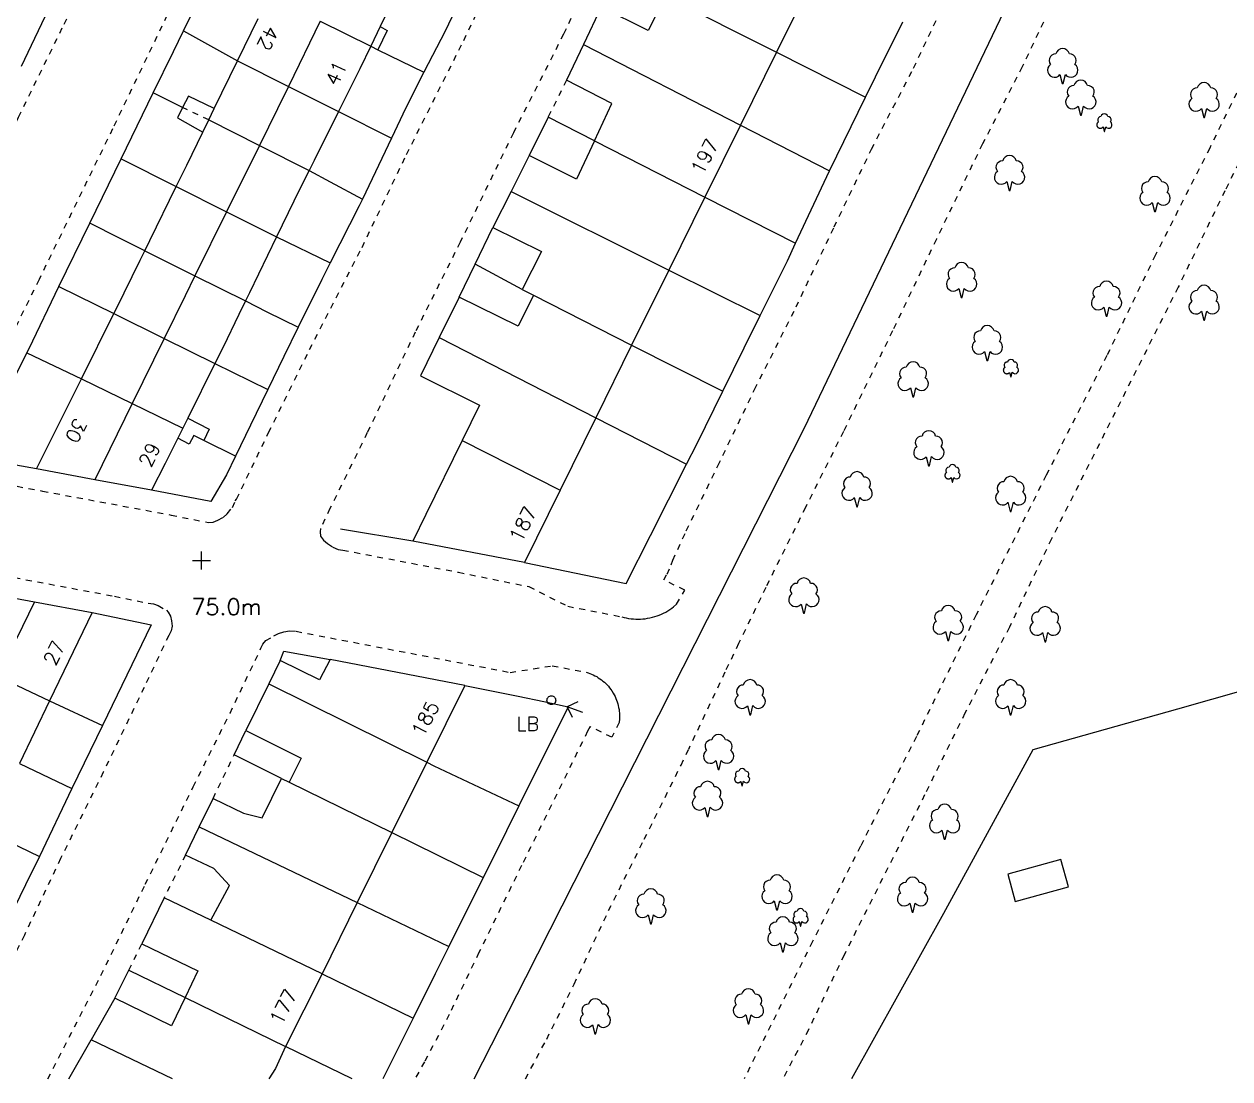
# Model space of a CAD drawing. Extents: x 428500 to 429165, y 435000 to 435500.
# Drawn here: x 428676.7 to 428779.9, y 435000 to 435090.3 of the extents above; entities that cross this region are included whole.
import ezdxf

# ---------------------------------------------------------------- set-up
doc = ezdxf.new("R2010")
doc.units = 0
doc.linetypes.add('DASHEDLINE', pattern=[1, 0.5, -0.5])
doc.layers.get('0').update_dxf_attribs({"color": 222})
for name, color, linetype in [('os_Block', 7, 'Continuous'), ('OS_LINE - Boundary', 8, 'Continuous'), ('OS_LINE - Building Division', 8, 'Continuous'), ('OS_LINE - Building Outline', 7, 'Continuous'), ('OS_LINE - Default', 8, 'Continuous'), ('OS_LINE - Edge', 8, 'DASHEDLINE'), ('OS_LINE - Property Closing', 8, 'DASHEDLINE'), ('OS_LINE - Road Or Track', 8, 'DASHEDLINE'), ('OS_PT - Spot Height', 8, 'Continuous'), ('OS_PT - Structure', 8, 'Continuous'), ('OS_PT - Vegetation', 8, 'Continuous'), ('OS_SYMB - Benchmark', 8, 'Continuous'), ('OS_SYMB_FILL - Vegetation', 8, 'Continuous'), ('OS_TEXT - Building or Structure', 4, 'Continuous'), ('OS_TEXT - Height', 4, 'Continuous')]:
    doc.layers.add(name, color=color, linetype=linetype)
doc.styles.add('AutoTextStyle-2', font='')
doc.styles.get('AutoTextStyle-2').set_extended_font_data('romans-shx')

# ---------------------------------------------------------------- blocks, each defined once
blk = doc.blocks.new('nonconiferousTreesFillSymbol_#669966')
for points in [[(-1.874, 1.097), (-2.01, 0.969), (-2.099, 0.806), (-2.134, 0.623), (-2.112, 0.439), (-2.033, 0.27), (-1.906, 0.134), (-1.744, 0.043), (-1.561, 0.007), (-1.376, 0.028), (-1.207, 0.106), (-1.07, 0.232), (-1.069, 0.235), (-0.868, -0.539), (-0.788, -0.539), (-0.607, 0.244), (-0.607, 0.244), (-0.471, 0.113), (-0.301, 0.031), (-0.115, 0.007), (0.07, 0.041), (0.236, 0.131), (0.364, 0.269), (0.444, 0.439), (0.467, 0.626), (0.43, 0.811), (0.338, 0.975), (0.199, 1.102), (0.287, 1.259), (0.319, 1.436), (0.294, 1.615), (0.212, 1.775), (0.083, 1.901), (-0.08, 1.979), (-0.259, 2), (-0.259, 2), (-0.336, 2.184), (-0.469, 2.331), (-0.644, 2.427), (-0.84, 2.461), (-1.036, 2.427), (-1.211, 2.331), (-1.344, 2.184), (-1.421, 2), (-1.601, 1.978), (-1.764, 1.9), (-1.893, 1.773), (-1.975, 1.611), (-1.999, 1.431), (-1.964, 1.254), (-1.874, 1.097)], [(0.663, -1.113), (0.648, -1.124), (0.634, -1.136), (0.62, -1.148), (0.608, -1.162), (0.596, -1.176), (0.585, -1.192), (0.575, -1.207), (0.566, -1.224), (0.558, -1.241), (0.551, -1.258), (0.545, -1.276), (0.54, -1.294), (0.537, -1.312), (0.535, -1.331), (0.533, -1.349), (0.533, -1.368), (0.534, -1.387), (0.537, -1.405), (0.54, -1.424), (0.545, -1.442), (0.55, -1.459), (0.557, -1.477), (0.565, -1.494), (0.574, -1.51), (0.584, -1.526), (0.595, -1.541), (0.607, -1.556), (0.619, -1.569), (0.633, -1.582), (0.647, -1.594), (0.662, -1.605), (0.678, -1.615), (0.694, -1.624), (0.711, -1.633), (0.729, -1.64), (0.746, -1.645), (0.764, -1.65), (0.783, -1.654), (0.801, -1.656), (0.82, -1.658), (0.838, -1.658), (0.857, -1.657), (0.876, -1.655), (0.894, -1.651), (0.912, -1.647), (0.93, -1.641), (0.947, -1.635), (0.964, -1.627), (0.981, -1.618), (0.997, -1.608), (1.012, -1.597), (1.027, -1.586), (1.04, -1.573), (1.053, -1.559), (1.065, -1.545), (1.066, -1.544), (1.167, -1.931), (1.194, -1.931), (1.297, -1.539), (1.297, -1.539), (1.395, -1.623), (1.52, -1.657), (1.647, -1.636), (1.753, -1.564), (1.819, -1.453), (1.832, -1.324), (1.79, -1.203), (1.7, -1.11), (1.754, -0.997), (1.752, -0.871), (1.695, -0.759), (1.595, -0.684), (1.471, -0.661), (1.413, -0.542), (1.309, -0.46), (1.181, -0.431), (1.052, -0.46), (0.948, -0.542), (0.89, -0.661), (0.766, -0.684), (0.665, -0.76), (0.608, -0.873), (0.608, -0.999), (0.663, -1.113)]]:
    blk.add_lwpolyline(points)
blk = doc.blocks.new('benchMarkSymbol_#000000')
for points in [[(0.707, 0.707), (0, 0), (0.707, -0.707)], [(1.42, 0), (0, 0)]]:
    blk.add_lwpolyline(points)
blk = doc.blocks.new('positionedNonconiferousTreeSymbol_#669966')
blk.add_lwpolyline([(-1.074, 0.097), (-1.21, -0.031), (-1.299, -0.194), (-1.334, -0.377), (-1.312, -0.561), (-1.233, -0.73), (-1.106, -0.866), (-0.944, -0.957), (-0.761, -0.993), (-0.576, -0.972), (-0.407, -0.894), (-0.27, -0.768), (-0.269, -0.765), (-0.068, -1.539), (0.012, -1.539), (0.193, -0.756), (0.193, -0.756), (0.329, -0.887), (0.499, -0.969), (0.685, -0.993), (0.87, -0.959), (1.036, -0.869), (1.164, -0.731), (1.244, -0.561), (1.267, -0.374), (1.23, -0.189), (1.138, -0.025), (0.999, 0.102), (1.087, 0.259), (1.119, 0.436), (1.094, 0.615), (1.012, 0.775), (0.883, 0.901), (0.72, 0.979), (0.541, 1), (0.541, 1), (0.464, 1.184), (0.331, 1.331), (0.156, 1.427), (-0.04, 1.461), (-0.236, 1.427), (-0.411, 1.331), (-0.544, 1.184), (-0.621, 1), (-0.801, 0.978), (-0.964, 0.9), (-1.093, 0.773), (-1.175, 0.611), (-1.199, 0.431), (-1.164, 0.254), (-1.074, 0.097)])
blk = doc.blocks.new('structurePointSymbol_#000000')
blk.add_lwpolyline([(0.375, 0), (0.368, -0.073), (0.346, -0.144), (0.312, -0.208), (0.265, -0.265), (0.208, -0.312), (0.144, -0.346), (0.073, -0.368), (0, -0.375), (-0.073, -0.368), (-0.144, -0.346), (-0.208, -0.312), (-0.265, -0.265), (-0.312, -0.208), (-0.346, -0.144), (-0.368, -0.073), (-0.375, 0), (-0.368, 0.073), (-0.346, 0.144), (-0.312, 0.208), (-0.265, 0.265), (-0.208, 0.312), (-0.144, 0.346), (-0.073, 0.368), (0, 0.375), (0.073, 0.368), (0.144, 0.346), (0.208, 0.312), (0.265, 0.265), (0.312, 0.208), (0.346, 0.144), (0.368, 0.073), (0.375, 0)])
blk = doc.blocks.new('spotHeightSymbol_#FF0000')
for points in [[(-0.775, 0), (0.775, 0)], [(0, -0.775), (0, 0.775)]]:
    blk.add_lwpolyline(points)
blk = doc.blocks.new('se2835se')
at = {"layer": 'OS_LINE - Boundary'}
blk.add_lwpolyline([(428715.233, 435000), (428719.674, 435008.665), (428743.487, 435055.655), (428779.682, 435131.22), (428815.718, 435204.722), (428832.863, 435240.282), (428848.739, 435279.652), (428868.741, 435320.451), (428880.806, 435343.787), (428899.38, 435379.188), (428921.605, 435421.416), (428937.268, 435414.537), (428938.062, 435414.06), (428961.345, 435400.778), (428966.055, 435401.784), (428971.029, 435405.699), (428979.231, 435411.52), (428976.6, 435414.85), (428975.54, 435416.16), (428978.13, 435418.08), (428986.08, 435423.98), (428993.201, 435429.142), (429000, 435420.81)], dxfattribs=at)
at = {"layer": 'OS_LINE - Building Division'}
for points in [[(428731.61, 435092.65), (428741.11, 435087.86)], [(428702.06, 435090.51), (428699.34, 435084.92)], [(428702.06, 435090.51), (428706.4, 435088.38)], [(428724.59, 435088.5), (428738.03, 435081.61)], [(428694.98, 435087.11), (428699.34, 435084.92)], [(428699.34, 435084.92), (428698.4, 435083), (428696.86, 435079.87)], [(428699.34, 435084.92), (428703.63, 435082.77)], [(428692.53, 435082.06), (428696.86, 435079.87)], [(428725.53, 435080.27), (428734.99, 435075.45)], [(428696.86, 435079.87), (428694.05, 435074.18)], [(428696.86, 435079.87), (428701.11, 435077.72)], [(428689.74, 435076.35), (428694.05, 435074.18)], [(428718.41, 435075.94), (428731.9, 435069.21)], [(428694.05, 435074.18), (428691.35, 435068.71)], [(428694.05, 435074.18), (428698.32, 435072.04)], [(428687.05, 435070.85), (428691.35, 435068.71)], [(428691.35, 435068.71), (428690.5, 435067), (428688.71, 435063.36)], [(428691.35, 435068.71), (428695.67, 435066.57)], [(428720.31, 435067.06), (428728.7, 435062.78)], [(428684.41, 435065.48), (428688.71, 435063.36)], [(428688.71, 435063.36), (428685.98, 435057.79)], [(428688.71, 435063.36), (428693.06, 435061.21)], [(428712.25, 435063.43), (428725.66, 435056.56)], [(428681.63, 435059.89), (428685.98, 435057.79)], [(428685.98, 435057.79), (428682.79, 435051.27)], [(428685.98, 435057.79), (428690.31, 435055.69)], [(428714.21, 435054.62), (428722.61, 435050.39)], [(428677.61, 435040.81), (428674.49, 435034.44)], [(428674.49, 435034.44), (428678.91, 435032.36)], [(428697.66, 435033.79), (428711.2, 435027.1)], [(428699.41, 435025.38), (428708.21, 435021.09)], [(428691.72, 435021.57), (428705.24, 435015.09)], [(428702.23, 435008.99), (428692.71, 435013.57)], [(428690.5, 435006.96), (428699.11, 435002.77)], [(428689.43, 435000), (428682.46, 435003.34)]]:
    blk.add_lwpolyline(points, dxfattribs=at)
at = {"layer": 'OS_LINE - Building Outline'}
for points in [[(428709.03, 435093.82), (428707.2, 435090.05)], [(428744.31, 435094.33), (428741.11, 435087.86)], [(428731.61, 435092.65), (428730.15, 435089.7), (428726.1, 435091.7)], [(428726.1, 435091.7), (428724.59, 435088.5)], [(428694.98, 435087.11), (428696.75, 435090.75)], [(428707.2, 435090.05), (428706.4, 435088.38)], [(428724.59, 435088.5), (428723.15, 435085.45)], [(428706.4, 435088.38), (428705.46, 435086.42), (428705.3, 435086.1), (428703.63, 435082.77)], [(428741.11, 435087.86), (428738.03, 435081.61)], [(428693, 435083.03), (428694.98, 435087.11)], [(428725.53, 435080.27), (428727.03, 435083.46), (428723.15, 435085.45)], [(428692.53, 435082.06), (428693, 435083.03)], [(428703.63, 435082.77), (428701.54, 435078.58), (428701.11, 435077.72)], [(428692.02, 435081.02), (428692.53, 435082.06)], [(428738.03, 435081.61), (428734.99, 435075.45)], [(428689.74, 435076.35), (428690.65, 435078.2), (428692.02, 435081.02)], [(428725.53, 435080.27), (428724, 435077), (428719.95, 435079)], [(428719.95, 435079), (428718.41, 435075.94)], [(428701.11, 435077.72), (428700.62, 435076.74), (428699.8, 435075.1), (428698.32, 435072.04)], [(428687.05, 435070.85), (428687.48, 435071.73), (428689.74, 435076.35)], [(428718.41, 435075.94), (428716.85, 435072.85)], [(428734.99, 435075.45), (428731.9, 435069.21)], [(428698.32, 435072.04), (428696.01, 435067.27), (428695.67, 435066.57)], [(428716.85, 435072.85), (428721, 435070.8), (428719.35, 435067.55)], [(428684.41, 435065.48), (428684.6, 435065.85), (428686.67, 435070.07), (428687.05, 435070.85)], [(428731.9, 435069.21), (428728.7, 435062.78)], [(428713.95, 435066.9), (428712.25, 435063.43)], [(428720.31, 435067.06), (428719, 435064.4), (428713.95, 435066.9)], [(428719.35, 435067.55), (428720.31, 435067.06)], [(428695.67, 435066.57), (428695.1, 435065.4), (428693.75, 435062.6), (428693.06, 435061.21)], [(428681.63, 435059.89), (428684.41, 435065.48)], [(428712.25, 435063.43), (428710.65, 435060.15)], [(428728.7, 435062.78), (428725.66, 435056.56)], [(428693.06, 435061.21), (428690.74, 435056.55)], [(428677.8, 435052.2), (428681.63, 435059.89)], [(428710.65, 435060.15), (428715.7, 435057.65), (428714.21, 435054.62)], [(428690.74, 435056.55), (428690.31, 435055.69)], [(428725.66, 435056.56), (428722.61, 435050.39)], [(428690.31, 435055.69), (428689.88, 435054.83)], [(428689.88, 435054.83), (428688.8, 435052.65), (428687.63, 435050.37)], [(428714.21, 435054.62), (428711.1, 435048.3), (428710, 435046)], [(428682.79, 435051.27), (428677.8, 435052.2)], [(428687.63, 435050.37), (428682.79, 435051.27)], [(428722.61, 435050.39), (428719.55, 435044.2)], [(428719.55, 435044.2), (428710, 435046)], [(428672.55, 435041.75), (428677.61, 435040.81)], [(428677.61, 435040.81), (428682.55, 435039.9)], [(428682.55, 435039.9), (428678.91, 435032.36)], [(428702.92, 435035.89), (428702, 435034.15), (428698.65, 435035.8)], [(428714.45, 435033.65), (428702.92, 435035.89)], [(428698.65, 435035.8), (428697.66, 435033.79)], [(428697.66, 435033.79), (428695.7, 435029.8)], [(428714.45, 435033.65), (428711.2, 435027.1)], [(428678.91, 435032.36), (428676.33, 435027)], [(428695.7, 435029.8), (428700.45, 435027.45), (428699.41, 435025.38)], [(428711.2, 435027.1), (428708.21, 435021.09)], [(428692.9, 435024), (428695.5, 435022.75), (428697.1, 435022.35), (428698.75, 435025.7)], [(428698.75, 435025.7), (428699.41, 435025.38)], [(428691.72, 435021.57), (428692.9, 435024)], [(428690.55, 435019.15), (428691.72, 435021.57)], [(428708.21, 435021.09), (428705.24, 435015.09)], [(428692.71, 435013.57), (428694.3, 435016.55), (428692.95, 435018), (428690.55, 435019.15)], [(428766.117, 435016.44), (428765.468, 435018.776), (428760.91, 435017.508), (428761.559, 435015.173), (428766.117, 435016.44)], [(428688.7, 435015.5), (428686.8, 435011.55)], [(428692.71, 435013.57), (428688.7, 435015.5)], [(428705.24, 435015.09), (428702.23, 435008.99)], [(428686.8, 435011.55), (428691.6, 435009.25), (428690.5, 435006.96)], [(428702.23, 435008.99), (428699.11, 435002.77)], [(428690.5, 435006.96), (428689.35, 435004.55), (428684.5, 435006.9)], [(428684.5, 435006.9), (428682.46, 435003.34)], [(428680.55, 435000), (428682.46, 435003.34)], [(428699.11, 435002.77), (428698.25, 435000.9), (428697.68, 435000)]]:
    blk.add_lwpolyline(points, dxfattribs=at)
at = {"layer": 'OS_LINE - Default'}
for points in [[(428690.36, 435089.67), (428695.25, 435099.7), (428695.73, 435100.71)], [(428679.07, 435092.07), (428676.47, 435086.64)], [(428713.64, 435091.5), (428712.75, 435089.65), (428710.95, 435086.13)], [(428687.78, 435084.38), (428689.5, 435087.9), (428690.36, 435089.67)], [(428690.36, 435089.67), (428694.98, 435087.11)], [(428707.2, 435090.05), (428707.8, 435089.7), (428706.99, 435088.06)], [(428748.74, 435084), (428749.6, 435085.75), (428751.94, 435090.46)], [(428706.4, 435088.38), (428706.99, 435088.06)], [(428706.99, 435088.06), (428710.95, 435086.13)], [(428741.11, 435087.86), (428748.74, 435084)], [(428710.95, 435086.13), (428709.4, 435083.1), (428708.16, 435080.5)], [(428685.02, 435078.72), (428687.78, 435084.38)], [(428690.29, 435083.11), (428687.78, 435084.38)], [(428693, 435083.03), (428690.8, 435084.1), (428690.29, 435083.11)], [(428745.65, 435077.7), (428748.74, 435084)], [(428690.29, 435083.11), (428689.85, 435082.25), (428692.02, 435081.02)], [(428703.63, 435082.77), (428708.16, 435080.5)], [(428721.57, 435082.29), (428719.95, 435079)], [(428725.53, 435080.27), (428721.57, 435082.29)], [(428738.03, 435081.61), (428745.65, 435077.7)], [(428708.16, 435080.5), (428705.68, 435075.29)], [(428682.34, 435073.23), (428685.02, 435078.72)], [(428685.02, 435078.72), (428689.74, 435076.35)], [(428701.11, 435077.72), (428702.916, 435076.76), (428705.68, 435075.29)], [(428742.75, 435071.5), (428745.65, 435077.7)], [(428705.68, 435075.29), (428705.4, 435074.7), (428702.92, 435069.82)], [(428734.99, 435075.45), (428742.75, 435071.5)], [(428679.7, 435067.8), (428682.34, 435073.23)], [(428687.05, 435070.85), (428684.9, 435071.936), (428682.34, 435073.23)], [(428880.15, 435000), (428889.35, 435002.6), (428904.45, 435007), (428917.55, 435010.75), (428932.79, 435015.15), (428933.2, 435018.05), (428933.8, 435022.1), (428934.55, 435027.5), (428935.75, 435035.85), (428936.95, 435044.65), (428935.8, 435048.7), (428931.05, 435065.65), (428925.35, 435073.95), (428920.9, 435072.65), (428896.85, 435065.85), (428879.35, 435061), (428869.1, 435058), (428841.55, 435050.15), (428796.2, 435037.55), (428775.45, 435031.65), (428763.05, 435028.15), (428755.4, 435014.15), (428747.55, 435000)], [(428698.32, 435072.04), (428702.92, 435069.82)], [(428715.32, 435069.72), (428716.85, 435072.85)], [(428739.72, 435065.31), (428742.05, 435070), (428742.75, 435071.5)], [(428702.92, 435069.82), (428702.2, 435068.4), (428700.18, 435064.31)], [(428713.95, 435066.9), (428715.32, 435069.72)], [(428719.35, 435067.55), (428715.32, 435069.72)], [(428731.9, 435069.21), (428739.72, 435065.31)], [(428676.97, 435062.14), (428677.15, 435062.5), (428679.7, 435067.8)], [(428679.7, 435067.8), (428684.41, 435065.48)], [(428695.67, 435066.57), (428697.513, 435065.646), (428700.18, 435064.31)], [(428736.54, 435058.86), (428738.35, 435062.55), (428739.72, 435065.31)], [(428700.18, 435064.31), (428698.95, 435061.8), (428697.58, 435058.99)], [(428728.7, 435062.78), (428736.54, 435058.86)], [(428677.8, 435052.2), (428672.45, 435053.15), (428676.97, 435062.14)], [(428676.97, 435062.14), (428681.63, 435059.89)], [(428693.06, 435061.21), (428697.58, 435058.99)], [(428697.58, 435058.99), (428696.1, 435055.95), (428694.82, 435053.29)], [(428733.43, 435052.59), (428734.3, 435054.3), (428736.54, 435058.86)], [(428690.74, 435056.55), (428692.55, 435055.6), (428692.11, 435054.63)], [(428725.66, 435056.56), (428733.43, 435052.59)], [(428692.11, 435054.63), (428691.25, 435055.05), (428690.85, 435054.3), (428689.88, 435054.83)], [(428694.82, 435053.29), (428692.11, 435054.63)], [(428694.82, 435053.29), (428694.05, 435051.7), (428692.7, 435049.4), (428687.63, 435050.37)], [(428719.55, 435044.2), (428728.25, 435042.4), (428730.34, 435046.51), (428733.43, 435052.59)], [(428710, 435046), (428703.8, 435047.05)], [(428682.55, 435039.9), (428687.6, 435038.85), (428683.43, 435030.24)], [(428698.65, 435035.8), (428698.95, 435036.6), (428702.92, 435035.89)], [(428714.45, 435033.65), (428719, 435032.75), (428721.2, 435032.3), (428723.3, 435031.85), (428719.07, 435023.36)], [(428678.91, 435032.36), (428683.43, 435030.24)], [(428683.43, 435030.24), (428680.82, 435024.84)], [(428694.7, 435027.72), (428695.7, 435029.8)], [(428698.75, 435025.7), (428694.7, 435027.72)], [(428676.33, 435027), (428680.82, 435024.84)], [(428711.2, 435027.1), (428711.8, 435026.8), (428719.07, 435023.36)], [(428680.82, 435024.84), (428678.03, 435019.04)], [(428719.07, 435023.36), (428716.95, 435019.1), (428716.02, 435017.24)], [(428673.53, 435021.19), (428678.03, 435019.04)], [(428708.21, 435021.09), (428716.02, 435017.24)], [(428678.03, 435019.04), (428676.85, 435016.6), (428675.36, 435013.54)], [(428716.02, 435017.24), (428713.07, 435011.34)], [(428705.24, 435015.09), (428713.07, 435011.34)], [(428713.07, 435011.34), (428711.9, 435009), (428710.02, 435005.19)], [(428684.5, 435006.9), (428685.69, 435009.31)], [(428685.69, 435009.31), (428690.5, 435006.96)], [(428702.23, 435008.99), (428710.02, 435005.19)], [(428710.02, 435005.19), (428707.43, 435000)], [(428704.8, 435000), (428699.11, 435002.77)]]:
    blk.add_lwpolyline(points, dxfattribs=at)
at = {"layer": 'OS_LINE - Edge'}
for points in [[(428782.25, 435087.95), (428778.2, 435079.65), (428773.55, 435070.5), (428769.4, 435061.9), (428764.2, 435051.65), (428758.2, 435039.7), (428753.1, 435029.3), (428748.3, 435019.9), (428744.2, 435011.75), (428738.35, 435000)], [(428783.35, 435083.75), (428779.5, 435076), (428775.5, 435067.75), (428764.65, 435046.2), (428761.05, 435038.65), (428757.25, 435031.3), (428753.8, 435024.3), (428746.9, 435010.6), (428743.85, 435004.2), (428741.68, 435000)], [(428723.15, 435085.45), (428721.57, 435082.29)], [(428692.9, 435024), (428694.7, 435027.72)], [(428690.55, 435019.15), (428688.7, 435015.5)], [(428685.69, 435009.31), (428686.8, 435011.55)]]:
    blk.add_lwpolyline(points, dxfattribs=at)
at = {"layer": 'OS_LINE - Property Closing'}
blk.add_lwpolyline([(428692.53, 435082.06), (428690.29, 435083.11)], dxfattribs=at)
at = {"layer": 'OS_LINE - Road Or Track'}
for points in [[(428693.3, 435047.8), (428693.75, 435048.05), (428694.1, 435048.35), (428694.55, 435048.9), (428694.8, 435049.45), (428694.9, 435049.6), (428697.65, 435055.3), (428701.15, 435062.4), (428705.65, 435071.15), (428709.45, 435079.1), (428714.35, 435088.85), (428718.85, 435098.3)], [(428757.95, 435160.45), (428757.55, 435160.05), (428757.25, 435159.6), (428757.05, 435159.25), (428755.55, 435156.15), (428752.05, 435148.85), (428747.9, 435140.55), (428743.3, 435131.15), (428738.55, 435121.6), (428734.8, 435113.85), (428730.85, 435105.8), (428730.39, 435104.9), (428728.67, 435101.51), (428726.9, 435098), (428722.9, 435089.4), (428718.6, 435080.95), (428714.05, 435071.6), (428710.2, 435063.9), (428706.1, 435055.3), (428702.9, 435048.8), (428702.1, 435047.1), (428702.05, 435046.8), (428702.1, 435046.45)], [(428730.51, 435039.5), (428730.71, 435039.56), (428730.9, 435039.62), (428731.09, 435039.69), (428731.28, 435039.77), (428731.46, 435039.86), (428731.64, 435039.95), (428731.81, 435040.05), (428731.99, 435040.16), (428732.15, 435040.28), (428732.31, 435040.4), (428732.56, 435040.61), (428733.27, 435041.82), (428731.47, 435042.7), (428731.75, 435043.2), (428732.1, 435044), (428732.25, 435044.4), (428733.4, 435046.9), (428736.1, 435052.45), (428739.25, 435059), (428742.8, 435066.05), (428746.05, 435072.9), (428749.25, 435079.55), (428752.85, 435086.5), (428756.8, 435094.8)], [(428793.66, 435151.19), (428792.75, 435149.4), (428788.8, 435141.05), (428784.65, 435132.75), (428781.35, 435125.85), (428777.15, 435117.55), (428773.35, 435109.65), (428769.65, 435102), (428766.1, 435094.95), (428762.15, 435086.6), (428758.75, 435080), (428754.8, 435071.85), (428751.05, 435064), (428746.85, 435055.4), (428743.6, 435048.9), (428740.2, 435042.05), (428737.88, 435037.25)], [(428661.9, 435053.85), (428662.2, 435054.05), (428662.45, 435054.35), (428662.9, 435054.9), (428663.25, 435055.5), (428663.3, 435055.75), (428666.15, 435061.5), (428669.25, 435067.9), (428672.55, 435074.8), (428676.25, 435082.3), (428680.15, 435090.25), (428684.35, 435098.85), (428687.01, 435104.39)], [(428693.82, 435101.02), (428691.55, 435096.4), (428684.3, 435081.3), (428678, 435068.4), (428672, 435056.2), (428670.85, 435053.8), (428670.75, 435053.4), (428670.8, 435053), (428670.9, 435052.6)], [(428670.9, 435052.6), (428671.1, 435052.25), (428671.4, 435051.9), (428671.8, 435051.6), (428672.2, 435051.45), (428678.3, 435050.3), (428689.3, 435048.25), (428692.5, 435047.6), (428692.9, 435047.65), (428693.3, 435047.8)], [(428702.1, 435046.45), (428702.35, 435046.1), (428702.7, 435045.8), (428703.15, 435045.5), (428703.6, 435045.3), (428704, 435045.25), (428713.9, 435043.35), (428719.92, 435042.13), (428723.26, 435040.44), (428727.87, 435039.54), (428728.07, 435039.49), (428728.26, 435039.44), (428728.46, 435039.4), (428728.67, 435039.38), (428728.87, 435039.36), (428729.07, 435039.34), (428729.27, 435039.34), (428729.48, 435039.34), (428729.68, 435039.36), (428729.88, 435039.38), (428730.08, 435039.41), (428730.28, 435039.45), (428730.51, 435039.5)], [(428666.8, 435043.95), (428667.2, 435044.2), (428667.6, 435044.35), (428668.05, 435044.45), (428668.55, 435044.4), (428668.8, 435044.35), (428675.9, 435042.9), (428684.45, 435041.3), (428687.35, 435040.7), (428687.8, 435040.65), (428688.2, 435040.5), (428688.9, 435040.1), (428689.05, 435039.95), (428689.25, 435039.6)], [(428689.25, 435039.6), (428689.35, 435039.2), (428689.4, 435038.75), (428689.3, 435038.35), (428689.1, 435037.95), (428687, 435033.5), (428683.5, 435026.25), (428679.85, 435018.85), (428676.75, 435012.3), (428673.95, 435006.7), (428671.6, 435001.85), (428670.6, 435000)], [(428678.75, 435000), (428683.3, 435008.85), (428687.1, 435016.65), (428691.2, 435025), (428694.35, 435031.3), (428697, 435036.85), (428697.15, 435037.2), (428697.4, 435037.5), (428698.1, 435037.9)], [(428698.1, 435037.9), (428698.5, 435038.1), (428698.95, 435038.25), (428699.45, 435038.35), (428700, 435038.3), (428718.33, 435034.78), (428721.93, 435035.35), (428724.83, 435034.8), (428724.99, 435034.75), (428725.14, 435034.7), (428725.29, 435034.64), (428725.44, 435034.57), (428725.58, 435034.5), (428725.73, 435034.42), (428725.87, 435034.33), (428726, 435034.24), (428726.13, 435034.14), (428726.26, 435034.04), (428726.39, 435033.94), (428726.5, 435033.82), (428726.62, 435033.71), (428726.73, 435033.59), (428726.83, 435033.46), (428726.93, 435033.33), (428727.03, 435033.2), (428727.15, 435033)], [(428737.88, 435037.25), (428736.7, 435034.8), (428733.58, 435028.18)], [(428727.15, 435033), (428727.23, 435032.86), (428727.3, 435032.71), (428727.37, 435032.56), (428727.43, 435032.41), (428727.48, 435032.26), (428727.53, 435032.1), (428727.57, 435031.94), (428727.61, 435031.78), (428727.64, 435031.62), (428727.66, 435031.46), (428727.67, 435031.3), (428727.68, 435031.14), (428727.68, 435030.97), (428727.68, 435030.81), (428727.65, 435030.49), (428727.03, 435029.23), (428725.16, 435030.14), (428724.95, 435029.75), (428722.75, 435025.25), (428719.3, 435018.25), (428715.65, 435010.8), (428713.1, 435005.5), (428711, 435001.45), (428710.15, 435000)], [(428719.63, 435000), (428721.45, 435003.4), (428723.8, 435008.1), (428726.75, 435014.4), (428729.8, 435020.5), (428732.95, 435026.85), (428733.58, 435028.18)]]:
    blk.add_lwpolyline(points, dxfattribs=at)
at = {"layer": 'OS_PT - Spot Height'}
blk.add_blockref('spotHeightSymbol_#FF0000', (428691.9, 435044.35), dxfattribs=at)
at = {"layer": 'OS_PT - Structure'}
blk.add_blockref('structurePointSymbol_#000000', (428721.85, 435032.4), dxfattribs=at)
at = {"layer": 'OS_PT - Vegetation'}
for p in [(428765.65, 435086.7), (428777.75, 435083.8), (428761.1, 435077.55), (428773.55, 435075.75), (428757, 435068.4), (428769.4, 435066.8), (428777.75, 435066.45), (428752.85, 435059.9), (428748.05, 435050.5), (428761.2, 435050.1), (428743.5, 435041.4), (428755.85, 435039.05), (428764.15, 435038.95), (428738.9, 435032.7), (428761.2, 435032.7), (428735.25, 435024), (428755.55, 435022.05), (428752.8, 435015.8), (428730.4, 435014.8), (428741.7, 435012.4), (428738.75, 435006.25), (428725.65, 435005.4)]:
    blk.add_blockref('positionedNonconiferousTreeSymbol_#669966', p, dxfattribs=at)
at = {"layer": 'OS_SYMB - Benchmark', "rotation": 339.8}
blk.add_blockref('benchMarkSymbol_#000000', (428723.2, 435031.85), dxfattribs=at)
at = {"layer": 'OS_SYMB_FILL - Vegetation'}
for p in [(428768, 435083), (428760, 435062), (428755, 435053), (428737, 435027), (428742, 435015)]:
    blk.add_blockref('nonconiferousTreesFillSymbol_#669966', p, dxfattribs=at)
at = {"layer": 'OS_TEXT - Building or Structure', "char_height": 1.2, "attachment_point": 8, "style": 'AutoTextStyle-2'}
for s, insert, rotation in [('42', (428697.05, 435089.3), 243.4), ('41', (428703.95, 435085.8), 64.8), ('197', (428735.5, 435078.65), 62.4), ('30', (428680.65, 435055.75), 243.6), ('29', (428688, 435053.15), 64.3), ('187', (428719.95, 435047.2), 63.4), ('27', (428679.85, 435036.2), 65.2), ('185', (428711.6, 435030.55), 62.4), ('177', (428699.45, 435005.9), 63.1)]:
    blk.add_mtext(s, dxfattribs=dict(at, insert=insert, rotation=rotation))
at = {"layer": 'OS_TEXT - Building or Structure', "insert": (428718.85, 435029.78), "char_height": 1.2, "attachment_point": 7, "style": 'AutoTextStyle-2'}
blk.add_mtext('LB', dxfattribs=at)
at = {"layer": 'OS_TEXT - Height', "insert": (428691.05, 435039.7), "char_height": 1.4, "attachment_point": 7, "style": 'AutoTextStyle-2'}
blk.add_mtext('75.0m', dxfattribs=at)

msp = doc.modelspace()

# ---------------------------------------------------------------- block references
at = {"layer": 'os_Block'}
msp.add_blockref('se2835se', (0, 0), dxfattribs=at)

doc.saveas('drawing.dxf')
